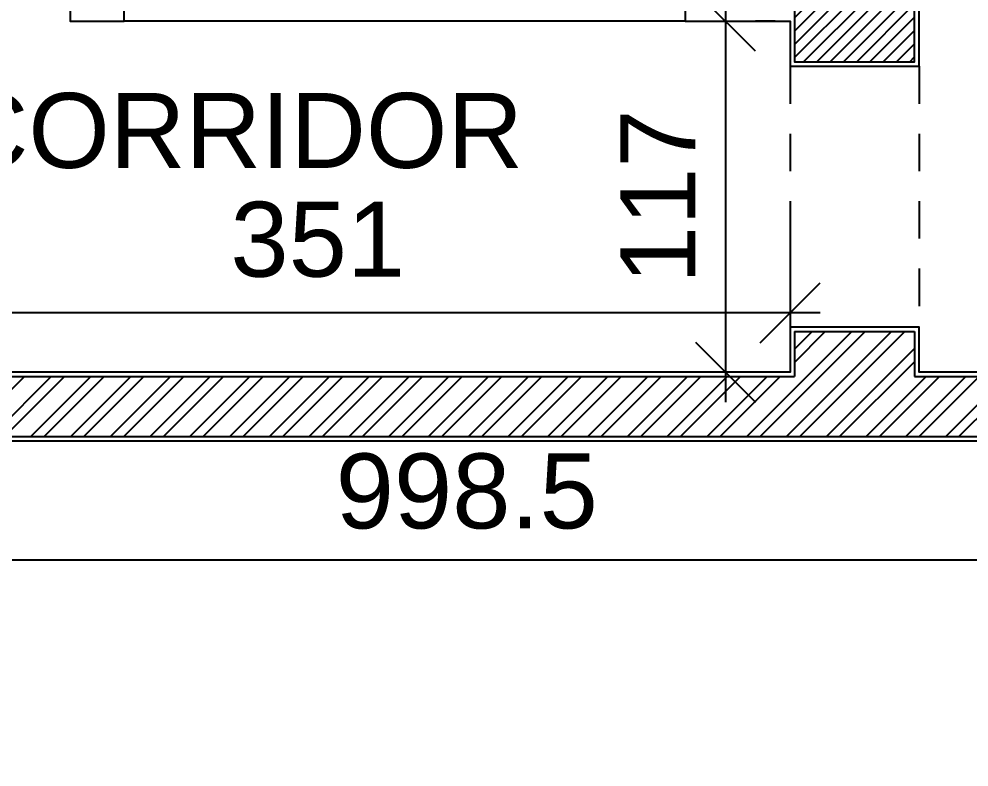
# Model space of a CAD drawing. Extents: x -1.8 to 45.6, y -22.6 to 61.5.
# Drawn here: x 20.443 to 23.61, y 10.498 to 12.993 of the extents above; entities that cross this region are included whole.
import ezdxf
from ezdxf.enums import TextEntityAlignment as Align

# ---------------------------------------------------------------- set-up
doc = ezdxf.new("R2010")
doc.units = 0
doc.header["$MEASUREMENT"] = 0
doc.header["$PDMODE"] = 35
doc.header["$PDSIZE"] = 0.3
doc.linetypes.add('HIDDEN2', pattern=[0.1875, 0.125, -0.0625])
doc.layers.get('0').update_dxf_attribs({"linetype": 'CONTINUOUS'})
doc.layers.get('DEFPOINTS').update_dxf_attribs({"linetype": 'CONTINUOUS'})
for name, color, linetype in [('A-closet', 252, 'CONTINUOUS'), ('a-dim', 3, 'CONTINUOUS'), ('A-HATCH-CONC', 8, 'CONTINUOUS'), ('A-HATCH-WALL', 8, 'CONTINUOUS'), ('A-NOMENCLATURE', 3, 'CONTINUOUS'), ('A-PLASTER', 8, 'CONTINUOUS'), ('A-PROJ1H', 9, 'HIDDEN2'), ('A-WALL', 4, 'CONTINUOUS'), ('S-2ND-3RD-4-5-6TH$0$A-STR 2-3-4-5-6', 2, 'CONTINUOUS')]:
    doc.layers.add(name, color=color, linetype=linetype)
doc.styles.add('A100-STEXT', font='arial.ttf', dxfattribs={"height": 0.25})
doc.dimstyles.new('A100-DIM', dxfattribs={"dimtxt": 0.25, "dimasz": 0.2, "dimexe": 0.1, "dimexo": 0.3, "dimgap": 0.1, "dimtad": 1, "dimlfac": 100, "dimrnd": 0.5, "dimdsep": 46, "dimtxsty": 'A100-STEXT', "dimblk1": 'OBLIQUE', "dimblk2": 'OBLIQUE', "dimsah": 1, "dimcen": -0.05, "dimdle": 0.1, "dimclrd": 15, "dimclre": 15, "dimclrt": 256, "dimadec": 0, "dimazin": 0, "dimtfac": 0.28, "dimtix": 1, "dimtmove": 2, "dimatfit": 3, "dimldrblk": 'OBLIQUE', "dimfxl": 1, "dimtolj": 1, "dimarcsym": 0})

# ---------------------------------------------------------------- blocks, each defined once
blk = doc.blocks.new('_OBLIQUE')
at = {"color": 0, "linetype": 'ByBlock'}
blk.add_line((-0.5, -0.5), (0.5, 0.5), dxfattribs=at)
blk = doc.blocks.new('*D78')
at = {"layer": 'a-dim', "color": 15, "lineweight": -2}
for p, q in [((16.9434, 11.3), (16.9434, 11.0892)), ((26.9284, 11.3), (26.9284, 11.0892)), ((16.8434, 11.1892), (27.0284, 11.1892))]:
    blk.add_line(p, q, dxfattribs=at)
at = {"layer": 'DEFPOINTS', "color": 0}
for p in [(16.9434, 11.6), (26.9284, 11.6), (26.9284, 11.1892)]:
    blk.add_point(p, dxfattribs=at)
at = {"layer": 'a-dim', "color": 15, "lineweight": -2, "xscale": 0.2, "yscale": 0.2, "zscale": 0.2, "rotation": 180}
blk.add_blockref('_OBLIQUE', (16.9434, 11.1892), dxfattribs=at)
at = {"layer": 'a-dim', "color": 15, "lineweight": -2, "xscale": 0.2, "yscale": 0.2, "zscale": 0.2}
blk.add_blockref('_OBLIQUE', (26.9284, 11.1892), dxfattribs=at)
at = {"layer": 'a-dim', "insert": (21.9359, 11.4168), "char_height": 0.25, "attachment_point": 5, "style": 'A100-STEXT'}
blk.add_mtext('\\A1;998.5', dxfattribs=at)
blk = doc.blocks.new('*D98')
at = {"layer": 'a-dim', "color": 15, "lineweight": -2}
for p, q in [((19.5034, 12.5), (19.5034, 11.9125)), ((23.0134, 12.313), (23.0134, 11.9125)), ((23.1134, 12.0125), (19.4034, 12.0125))]:
    blk.add_line(p, q, dxfattribs=at)
at = {"layer": 'DEFPOINTS', "color": 0}
for p in [(19.5034, 12.8), (23.0134, 12.613), (19.5034, 12.0125)]:
    blk.add_point(p, dxfattribs=at)
at = {"layer": 'a-dim', "color": 15, "lineweight": -2, "xscale": 0.2, "yscale": 0.2, "zscale": 0.2, "rotation": 180}
blk.add_blockref('_OBLIQUE', (19.5034, 12.0125), dxfattribs=at)
at = {"layer": 'a-dim', "color": 15, "lineweight": -2, "xscale": 0.2, "yscale": 0.2, "zscale": 0.2}
blk.add_blockref('_OBLIQUE', (23.0134, 12.0125), dxfattribs=at)
at = {"layer": 'a-dim', "insert": (21.4393, 12.2563), "char_height": 0.25, "attachment_point": 5, "style": 'A100-STEXT'}
blk.add_mtext('\\A1;351', dxfattribs=at)
blk = doc.blocks.new('*D123')
at = {"layer": 'a-dim', "color": 15, "lineweight": -2}
for p, q in [((26.9284, 11.6585), (26.9284, 9.1452)), ((18.6784, 9.4585), (18.6784, 9.1452)), ((18.5784, 9.2452), (27.0284, 9.2452))]:
    blk.add_line(p, q, dxfattribs=at)
at = {"layer": 'DEFPOINTS', "color": 0}
for p in [(26.9284, 11.9585), (18.6784, 9.7585), (26.9284, 9.2452)]:
    blk.add_point(p, dxfattribs=at)
at = {"layer": 'a-dim', "color": 15, "lineweight": -2, "xscale": 0.2, "yscale": 0.2, "zscale": 0.2, "rotation": 180}
blk.add_blockref('_OBLIQUE', (18.6784, 9.2452), dxfattribs=at)
at = {"layer": 'a-dim', "color": 15, "lineweight": -2, "xscale": 0.2, "yscale": 0.2, "zscale": 0.2}
blk.add_blockref('_OBLIQUE', (26.9284, 9.2452), dxfattribs=at)
at = {"layer": 'a-dim', "insert": (22.8034, 9.4729), "char_height": 0.25, "attachment_point": 5, "style": 'A100-STEXT'}
blk.add_mtext('\\A1;825', dxfattribs=at)
blk = doc.blocks.new('*D136')
at = {"layer": 'a-dim', "color": 15, "lineweight": -2}
for p, q in [((19.5034, 13.1), (19.5034, 13.3361)), ((20.6284, 13.3), (20.6284, 13.3361)), ((20.7284, 13.2361), (19.4034, 13.2361))]:
    blk.add_line(p, q, dxfattribs=at)
at = {"layer": 'DEFPOINTS', "color": 0}
for p in [(19.5034, 13.2361), (20.6284, 13), (19.5034, 12.8)]:
    blk.add_point(p, dxfattribs=at)
at = {"layer": 'a-dim', "color": 15, "lineweight": -2, "xscale": 0.2, "yscale": 0.2, "zscale": 0.2, "rotation": 180}
blk.add_blockref('_OBLIQUE', (19.5034, 13.2361), dxfattribs=at)
at = {"layer": 'a-dim', "color": 15, "lineweight": -2, "xscale": 0.2, "yscale": 0.2, "zscale": 0.2}
blk.add_blockref('_OBLIQUE', (20.6284, 13.2361), dxfattribs=at)
at = {"layer": 'a-dim', "insert": (20.0659, 13.4637), "char_height": 0.25, "attachment_point": 5, "style": 'A100-STEXT'}
blk.add_mtext('\\A1;112.5', dxfattribs=at)
blk = doc.blocks.new('*D287')
at = {"layer": 'a-dim', "color": 15, "lineweight": -2}
for p, q in [((22.7983, 13.085), (22.7983, 11.715)), ((22.9634, 12.985), (22.8983, 12.985)), ((22.9634, 11.815), (22.8983, 11.815))]:
    blk.add_line(p, q, dxfattribs=at)
at = {"layer": 'DEFPOINTS', "color": 0}
for p in [(22.6634, 12.985), (22.6634, 11.815), (22.7983, 11.815)]:
    blk.add_point(p, dxfattribs=at)
at = {"layer": 'a-dim', "color": 15, "lineweight": -2, "xscale": 0.2, "yscale": 0.2, "zscale": 0.2}
for p, rotation in [((22.7983, 12.985), 90), ((22.7983, 11.815), 270)]:
    blk.add_blockref('_OBLIQUE', p, dxfattribs=dict(at, rotation=rotation))
at = {"layer": 'a-dim', "insert": (22.5728, 12.4), "char_height": 0.25, "attachment_point": 5, "rotation": 90, "style": 'A100-STEXT'}
blk.add_mtext('\\A1;117', dxfattribs=at)

msp = doc.modelspace()

# ---------------------------------------------------------------- hatches: boundary and pattern name
at = {"layer": 'A-HATCH-CONC'}
h = msp.add_hatch(dxfattribs=at)
h.set_pattern_fill('ANSI31', color=256, scale=0.25, style=0)
h.paths.add_polyline_path([(23.42837, 14.05), (23.02837, 14.05), (23.02837, 12.85), (23.42837, 12.85)])
at = {"layer": 'A-HATCH-WALL'}
h = msp.add_hatch(dxfattribs=at)
h.set_pattern_fill('ANSI32', color=256, scale=0.25, style=0)
h.paths.add_polyline_path([(26.92837, 11.6), (26.92837, 11.8), (26.67837, 11.8), (26.67837, 12.5), (26.92837, 12.5), (26.92837, 14.3), (24.67837, 14.3), (24.67837, 14.9), (24.52837, 14.9), (24.52837, 14.3), (24.42837, 14.3), (24.42837, 14.15), (24.52837, 14.15), (24.52837, 13.325), (24.67837, 13.325), (24.67837, 14.15), (26.82837, 14.15), (26.82837, 12.6), (26.57837, 12.6), (26.57837, 11.8), (24.67837, 11.8), (24.67837, 12.525), (24.52837, 12.525), (24.52837, 11.8), (23.42837, 11.8), (23.42837, 11.95), (23.02837, 11.95), (23.02837, 11.8), (19.50337, 11.8), (19.50337, 11.9), (19.35337, 11.9), (19.35337, 11.8), (18.85337, 11.8), (18.85337, 11.6)])

# ---------------------------------------------------------------- linework, layer by layer
at = {"layer": 'A-closet'}
msp.add_line((22.66337, 12.985), (20.79337, 12.985), dxfattribs=at)
at = {"layer": 'A-PLASTER'}
for points in [[(20.61337, 14.475), (20.61337, 12.985), (20.79337, 12.985), (20.79337, 13.585), (22.66337, 13.585), (22.66337, 12.985), (23.01337, 12.985), (23.01337, 12.835), (23.44337, 12.835), (23.44337, 14.135), (23.52837, 14.135)], [(24.51337, 12.525), (24.51337, 11.815), (23.44337, 11.815), (23.44337, 11.965), (23.01337, 11.965), (23.01337, 11.815), (19.51837, 11.815), (19.51837, 11.9)], [(23.05837, 5.8), (23.05837, 5.815), (23.44337, 5.815), (23.44337, 4.14496), (25.34975, 3.885), (26.91337, 3.885), (26.91337, 11.585), (18.85337, 11.585)]]:
    msp.add_lwpolyline(points, dxfattribs=at)
at = {"layer": 'A-PROJ1H'}
for p, q in [((23.01337, 12.835), (23.01337, 11.965)), ((23.44337, 12.835), (23.44337, 11.965))]:
    msp.add_line(p, q, dxfattribs=at)
at = {"layer": 'A-WALL'}
for p, q in [((23.02837, 11.95), (23.42837, 11.95)), ((23.02837, 11.95), (23.02837, 11.8)), ((23.42837, 11.95), (23.42837, 11.8)), ((19.50337, 11.8), (23.02837, 11.8)), ((23.42837, 11.8), (24.52837, 11.8)), ((18.85337, 11.6), (26.92837, 11.6))]:
    msp.add_line(p, q, dxfattribs=at)
at = {"layer": 'S-2ND-3RD-4-5-6TH$0$A-STR 2-3-4-5-6'}
msp.add_lwpolyline([(23.02837, 14.05), (23.02837, 12.85), (23.42837, 12.85), (23.42837, 14.05)], close=True, dxfattribs=at)

# ---------------------------------------------------------------- texts
at = {"layer": 'A-NOMENCLATURE', "style": 'A100-STEXT'}
msp.add_text('CORRIDOR', height=0.25, dxfattribs=at).set_placement((21.17298, 12.62096), align=Align.MIDDLE)

# ---------------------------------------------------------------- dimensions: what is measured, and where the dimension line sits
at = {"layer": 'a-dim'}
dim = msp.add_linear_dim(base=(19.50337, 13.23605), p1=(20.62837, 13), p2=(19.50337, 12.8), angle=180, dimstyle='A100-DIM', dxfattribs=at)
dim.commit()
dim.dimension.update_dxf_attribs({"geometry": '*D136', "text_midpoint": (20.06587, 13.46369)})
dim = msp.add_aligned_dim(p1=(22.66337, 12.985), p2=(22.66337, 11.815), distance=0.13493, dimstyle='A100-DIM', dxfattribs=at)
dim.commit()
dim.dimension.update_dxf_attribs({"geometry": '*D287', "text_midpoint": (22.57279, 12.4)})
dim = msp.add_linear_dim(base=(19.50337, 12.01247), p1=(23.01337, 12.61302), p2=(19.50337, 12.8), dimstyle='A100-DIM', dxfattribs=at)
dim.commit()
dim.dimension.update_dxf_attribs({"geometry": '*D98', "text_midpoint": (21.43933, 12.25635), "dimtype": 160})
for base, p1, p2, picture, middle in [((26.92837, 9.24525), (18.67837, 9.75852), (26.92837, 11.95852), '*D123', (22.80337, 9.47289)), ((26.92837, 11.1892), (16.94337, 11.6), (26.92837, 11.6), '*D78', (21.93587, 11.41684))]:
    dim = msp.add_linear_dim(base=base, p1=p1, p2=p2, dimstyle='A100-DIM', dxfattribs=at)
    dim.commit()
    dim.dimension.update_dxf_attribs({"geometry": picture, "text_midpoint": middle})

doc.saveas('drawing.dxf')
